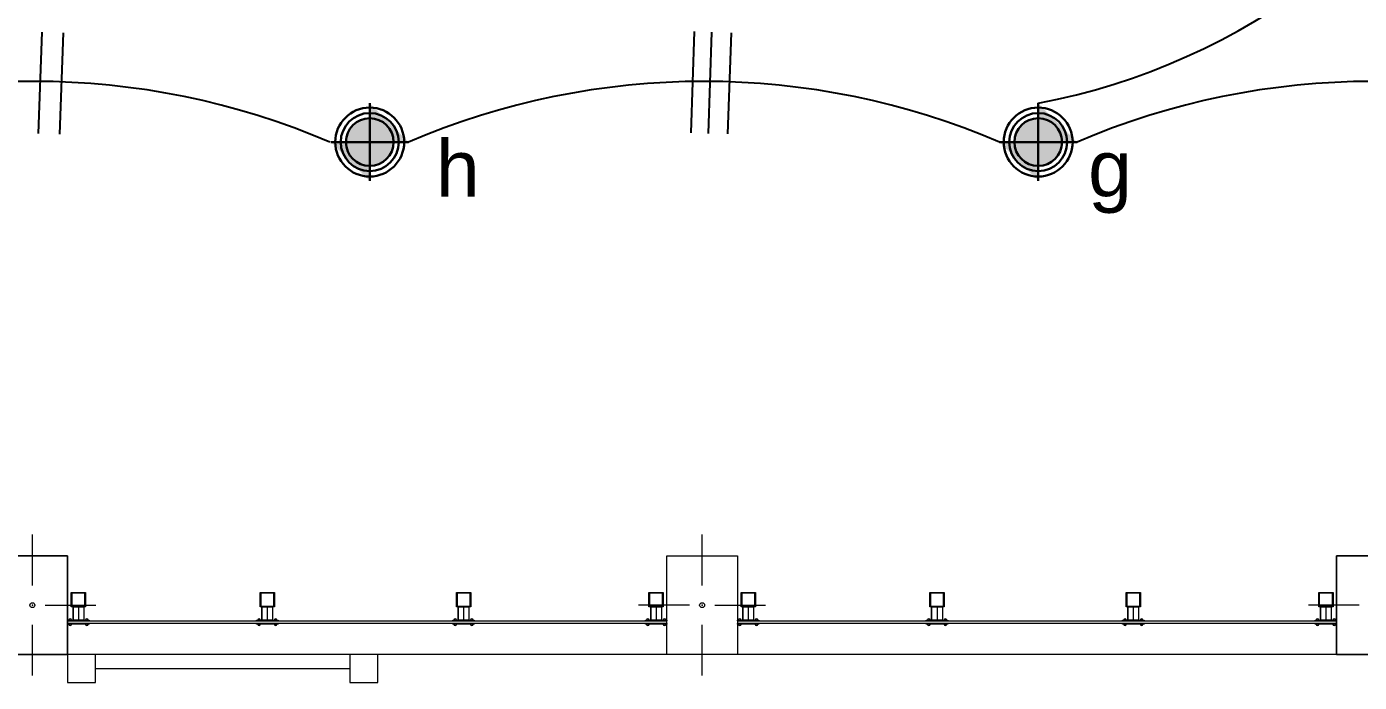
# Model space of a CAD drawing. Header units: metres. Extents: x -17 to 101, y 0 to 79.
# Drawn here: x 16.048 to 20.774, y 19.435 to 21.76 of the extents above; entities that cross this region are included whole.
import ezdxf

# ---------------------------------------------------------------- set-up
doc = ezdxf.new("R2010")
doc.units = ezdxf.units.M
doc.linetypes.add('HIDDEN2', pattern=[0.1875, 0.125, -0.0625])
for name, color, linetype, lineweight in [('ALUMBRADO', 1, 'Continuous', 30), ('Cotas varias El', 253, 'Continuous', 13), ('TOMACORRIENTE', 5, 'HIDDEN2', 30)]:
    doc.layers.add(name, color=color, linetype=linetype, lineweight=lineweight)
doc.styles.get("Standard").update_dxf_attribs({"font": 'arial.ttf'})

# ---------------------------------------------------------------- blocks, each defined once
blk = doc.blocks.new('LED PASILLO')
at = {"layer": 'ALUMBRADO'}
h = blk.add_hatch(color=202, dxfattribs=at)
h.dxf.hatch_style = 1
edge = h.paths.add_edge_path()
edge.add_line((0, 0.1376), (0, -0.1376))
edge.add_line((-0.1376, 0), (0.1376, 0))
edge = h.paths.add_edge_path()
edge.add_line((0, 0), (0, 0.0845))
edge.add_arc((0, 0), 0.0845, 90, 180)
edge.add_line((-0.0845, 0), (0, 0))
edge = h.paths.add_edge_path()
edge.add_line((0.0845, 0), (0, 0))
edge.add_line((0, 0), (0, -0.0845))
edge.add_arc((0, 0), 0.0845, 270, 360)
at = {"layer": 'ALUMBRADO', "color": 202}
for points in [[(0, 0.1376), (0, -0.1376)], [(-0.1376, 0), (0.1376, 0)]]:
    blk.add_lwpolyline(points, dxfattribs=at)
for radius in [0.1222, 0.1028, 0.0845]:
    blk.add_circle((0, 0), radius, dxfattribs=at)

msp = doc.modelspace()

# ---------------------------------------------------------------- linework, layer by layer
at = {"layer": 'ALUMBRADO', "color": 114, "lineweight": 25}
for points in [[(16.0908, 21.3816), (16.1032, 21.7403)], [(18.4044, 21.3838), (18.4168, 21.7425)], [(18.4658, 21.3816), (18.4782, 21.7402)], [(16.1664, 21.3789), (16.1788, 21.7376)], [(18.5349, 21.3796), (18.5473, 21.7383)]]:
    msp.add_lwpolyline(points, dxfattribs=at)
at = {"layer": 'ALUMBRADO', "lineweight": 25}
for centre, radius, start, end in [((19.1946, 23.8128), 2.366, 280.7389, 27.1625), ((16.0752, 18.905), 2.6607, 66.8092, 113.1903), ((18.4502, 18.905), 2.6607, 66.8092, 113.1903), ((20.8208, 18.905), 2.6607, 66.8092, 113.1903)]:
    msp.add_arc(centre, radius, start, end, dxfattribs=at)
at = {"layer": 'Cotas varias El', "linetype": 'Continuous'}
for p, q in [((16.0686, 19.7789), (16.0686, 19.9589)), ((18.4436, 19.7789), (18.4436, 19.9589)), ((16.1136, 19.7089), (16.2936, 19.7089)), ((18.3986, 19.7089), (18.2186, 19.7089)), ((18.4886, 19.7089), (18.6686, 19.7089)), ((20.7736, 19.7089), (20.5936, 19.7089)), ((16.0686, 19.4589), (16.0686, 19.6389)), ((18.4436, 19.4589), (18.4436, 19.6389)), ((16.1936, 19.5341), (16.1936, 19.4352)), ((16.2925, 19.5341), (16.1936, 19.5341)), ((16.2925, 19.4352), (16.2925, 19.5341)), ((17.1947, 19.5341), (17.1947, 19.4352)), ((17.2936, 19.5341), (17.1947, 19.5341)), ((17.2936, 19.4352), (17.2936, 19.5341)), ((16.1936, 19.4352), (16.2925, 19.4352)), ((17.1947, 19.4352), (17.2936, 19.4352))]:
    msp.add_line(p, q, dxfattribs=at)
at = {"layer": 'Cotas varias El'}
for p, q in [((16.2131, 19.7026), (16.2512, 19.7026)), ((16.2131, 19.6559), (16.2131, 19.7026)), ((16.2131, 19.7026), (16.2131, 19.6559)), ((16.2131, 19.7026), (16.2512, 19.7026)), ((16.2131, 19.6559), (16.2131, 19.7026)), ((16.2131, 19.7026), (16.2131, 19.6559)), ((16.2321, 19.7026), (16.2321, 19.6559)), ((16.2321, 19.7026), (16.2321, 19.6559)), ((16.2512, 19.7026), (16.2512, 19.6559)), ((16.2512, 19.7026), (16.2512, 19.6559)), ((16.2512, 19.7026), (16.2512, 19.6559)), ((16.2512, 19.7026), (16.2512, 19.6559)), ((16.8826, 19.7026), (16.9207, 19.7026)), ((16.8826, 19.6559), (16.8826, 19.7026)), ((16.8826, 19.7026), (16.8826, 19.6559)), ((16.8826, 19.7026), (16.9207, 19.7026)), ((16.8826, 19.6559), (16.8826, 19.7026)), ((16.8826, 19.7026), (16.8826, 19.6559)), ((16.9016, 19.7026), (16.9016, 19.6559)), ((16.9016, 19.7026), (16.9016, 19.6559)), ((16.9207, 19.7026), (16.9207, 19.6559)), ((16.9207, 19.7026), (16.9207, 19.6559)), ((16.9207, 19.7026), (16.9207, 19.6559)), ((16.9207, 19.7026), (16.9207, 19.6559)), ((17.5786, 19.7026), (17.6167, 19.7026)), ((17.5786, 19.6559), (17.5786, 19.7026)), ((17.5786, 19.7026), (17.5786, 19.6559)), ((17.5786, 19.7026), (17.6167, 19.7026)), ((17.5786, 19.6559), (17.5786, 19.7026)), ((17.5786, 19.7026), (17.5786, 19.6559)), ((17.5976, 19.7026), (17.5976, 19.6559)), ((17.5976, 19.7026), (17.5976, 19.6559)), ((17.6167, 19.7026), (17.6167, 19.6559)), ((17.6167, 19.7026), (17.6167, 19.6559)), ((17.6167, 19.7026), (17.6167, 19.6559)), ((17.6167, 19.7026), (17.6167, 19.6559)), ((18.2615, 19.7026), (18.2996, 19.7026)), ((18.2615, 19.6559), (18.2615, 19.7026)), ((18.2615, 19.7026), (18.2615, 19.6559)), ((18.2615, 19.7026), (18.2996, 19.7026)), ((18.2615, 19.6559), (18.2615, 19.7026)), ((18.2615, 19.7026), (18.2615, 19.6559)), ((18.2805, 19.7026), (18.2805, 19.6559)), ((18.2805, 19.7026), (18.2805, 19.6559)), ((18.2996, 19.7026), (18.2996, 19.6559)), ((18.2996, 19.7026), (18.2996, 19.6559)), ((18.2996, 19.7026), (18.2996, 19.6559)), ((18.2996, 19.7026), (18.2996, 19.6559)), ((18.5881, 19.7026), (18.6262, 19.7026)), ((18.5881, 19.6559), (18.5881, 19.7026)), ((18.5881, 19.7026), (18.5881, 19.6559)), ((18.5881, 19.7026), (18.6262, 19.7026)), ((18.5881, 19.6559), (18.5881, 19.7026)), ((18.5881, 19.7026), (18.5881, 19.6559)), ((18.6071, 19.7026), (18.6071, 19.6559)), ((18.6071, 19.7026), (18.6071, 19.6559)), ((18.6262, 19.7026), (18.6262, 19.6559)), ((18.6262, 19.7026), (18.6262, 19.6559)), ((18.6262, 19.7026), (18.6262, 19.6559)), ((18.6262, 19.7026), (18.6262, 19.6559)), ((19.2576, 19.7026), (19.2957, 19.7026)), ((19.2576, 19.6559), (19.2576, 19.7026)), ((19.2576, 19.7026), (19.2576, 19.6559)), ((19.2576, 19.7026), (19.2957, 19.7026)), ((19.2576, 19.6559), (19.2576, 19.7026)), ((19.2576, 19.7026), (19.2576, 19.6559)), ((19.2766, 19.7026), (19.2766, 19.6559)), ((19.2766, 19.7026), (19.2766, 19.6559)), ((19.2957, 19.7026), (19.2957, 19.6559)), ((19.2957, 19.7026), (19.2957, 19.6559)), ((19.2957, 19.7026), (19.2957, 19.6559)), ((19.2957, 19.7026), (19.2957, 19.6559)), ((19.9536, 19.7026), (19.9917, 19.7026)), ((19.9536, 19.6559), (19.9536, 19.7026)), ((19.9536, 19.7026), (19.9536, 19.6559)), ((19.9536, 19.7026), (19.9917, 19.7026)), ((19.9536, 19.6559), (19.9536, 19.7026)), ((19.9536, 19.7026), (19.9536, 19.6559)), ((19.9726, 19.7026), (19.9726, 19.6559)), ((19.9726, 19.7026), (19.9726, 19.6559)), ((19.9917, 19.7026), (19.9917, 19.6559)), ((19.9917, 19.7026), (19.9917, 19.6559)), ((19.9917, 19.7026), (19.9917, 19.6559)), ((19.9917, 19.7026), (19.9917, 19.6559)), ((20.6365, 19.7026), (20.6746, 19.7026)), ((20.6365, 19.6559), (20.6365, 19.7026)), ((20.6365, 19.7026), (20.6365, 19.6559)), ((20.6365, 19.7026), (20.6746, 19.7026)), ((20.6365, 19.6559), (20.6365, 19.7026)), ((20.6365, 19.7026), (20.6365, 19.6559)), ((20.6555, 19.7026), (20.6555, 19.6559)), ((20.6555, 19.7026), (20.6555, 19.6559)), ((20.6746, 19.7026), (20.6746, 19.6559)), ((20.6746, 19.7026), (20.6746, 19.6559)), ((20.6746, 19.7026), (20.6746, 19.6559)), ((20.6746, 19.7026), (20.6746, 19.6559)), ((16.2508, 19.6559), (16.2127, 19.6559)), ((16.2508, 19.6559), (16.2127, 19.6559)), ((16.9207, 19.6559), (16.8826, 19.6559)), ((16.9207, 19.6559), (16.8826, 19.6559)), ((17.6167, 19.6559), (17.5786, 19.6559)), ((17.6167, 19.6559), (17.5786, 19.6559)), ((18.2996, 19.6559), (18.2615, 19.6559)), ((18.2996, 19.6559), (18.2615, 19.6559)), ((18.6258, 19.6559), (18.5877, 19.6559)), ((18.6258, 19.6559), (18.5877, 19.6559)), ((19.2957, 19.6559), (19.2576, 19.6559)), ((19.2957, 19.6559), (19.2576, 19.6559)), ((19.9917, 19.6559), (19.9536, 19.6559)), ((19.9917, 19.6559), (19.9536, 19.6559)), ((20.6746, 19.6559), (20.6365, 19.6559)), ((20.6746, 19.6559), (20.6365, 19.6559))]:
    msp.add_line(p, q, dxfattribs=at)
msp.add_lwpolyline([(35.2186, 22.8339), (35.2186, 19.5339), (6.4186, 19.5339), (6.4186, 22.8339)], dxfattribs=at)
for points in [[(16.1936, 19.8839), (15.9436, 19.8839), (15.9436, 19.5339), (16.1936, 19.5339)], [(20.9436, 19.8839), (20.6936, 19.8839), (20.6936, 19.5339), (20.9436, 19.5339)], [(16.2575, 19.7026), (16.2552, 19.7026), (16.2067, 19.7026), (16.2067, 19.7049), (16.2067, 19.7511), (16.2067, 19.7534), (16.2575, 19.7534), (16.2575, 19.7511)], [(16.2552, 19.7049), (16.2552, 19.7511), (16.209, 19.7511), (16.209, 19.7049)], [(18.6325, 19.7026), (18.6302, 19.7026), (18.5817, 19.7026), (18.5817, 19.7049), (18.5817, 19.7511), (18.5817, 19.7534), (18.6325, 19.7534), (18.6325, 19.7511)], [(18.6302, 19.7049), (18.6302, 19.7511), (18.584, 19.7511), (18.584, 19.7049)], [(16.1936, 19.6446), (18.3186, 19.6446), (18.3186, 19.6526), (16.1936, 19.6526)], [(18.5686, 19.6446), (20.6936, 19.6446), (20.6936, 19.6526), (18.5686, 19.6526)]]:
    msp.add_lwpolyline(points, close=True, dxfattribs=at)
at = {"layer": 'Cotas varias El', "linetype": 'Continuous'}
for points in [[(16.1936, 19.5339), (15.9436, 19.5339), (15.9436, 19.8839), (16.1936, 19.8839)], [(18.5686, 19.5339), (18.3186, 19.5339), (18.3186, 19.8839), (18.5686, 19.8839)], [(20.9436, 19.5339), (20.6936, 19.5339), (20.6936, 19.8839), (20.9436, 19.8839)]]:
    msp.add_lwpolyline(points, close=True, dxfattribs=at)
at = {"layer": 'Cotas varias El', "flags": 128}
for points in [[(16.927, 19.7026), (16.9247, 19.7026), (16.8762, 19.7026), (16.8762, 19.7049), (16.8762, 19.7511), (16.8762, 19.7534), (16.927, 19.7534), (16.927, 19.7511)], [(16.9247, 19.7049), (16.9247, 19.7511), (16.8785, 19.7511), (16.8785, 19.7049)], [(17.623, 19.7026), (17.6207, 19.7026), (17.5722, 19.7026), (17.5722, 19.7049), (17.5722, 19.7511), (17.5722, 19.7534), (17.623, 19.7534), (17.623, 19.7511)], [(17.6207, 19.7049), (17.6207, 19.7511), (17.5745, 19.7511), (17.5745, 19.7049)], [(18.3059, 19.7026), (18.3036, 19.7026), (18.2551, 19.7026), (18.2551, 19.7049), (18.2551, 19.7511), (18.2551, 19.7534), (18.3059, 19.7534), (18.3059, 19.7511)], [(18.3036, 19.7049), (18.3036, 19.7511), (18.2574, 19.7511), (18.2574, 19.7049)], [(19.302, 19.7026), (19.2997, 19.7026), (19.2512, 19.7026), (19.2512, 19.7049), (19.2512, 19.7511), (19.2512, 19.7534), (19.302, 19.7534), (19.302, 19.7511)], [(19.2997, 19.7049), (19.2997, 19.7511), (19.2535, 19.7511), (19.2535, 19.7049)], [(19.998, 19.7026), (19.9957, 19.7026), (19.9472, 19.7026), (19.9472, 19.7049), (19.9472, 19.7511), (19.9472, 19.7534), (19.998, 19.7534), (19.998, 19.7511)], [(19.9957, 19.7049), (19.9957, 19.7511), (19.9495, 19.7511), (19.9495, 19.7049)], [(20.6809, 19.7026), (20.6786, 19.7026), (20.6301, 19.7026), (20.6301, 19.7049), (20.6301, 19.7511), (20.6301, 19.7534), (20.6809, 19.7534), (20.6809, 19.7511)], [(20.6786, 19.7049), (20.6786, 19.7511), (20.6324, 19.7511), (20.6324, 19.7049)], [(16.2698, 19.6536), (16.219, 19.6536), (16.1936, 19.6536), (16.1936, 19.6559), (16.219, 19.6559), (16.2698, 19.6559)], [(16.2698, 19.6536), (16.1936, 19.6536), (16.1936, 19.6559), (16.2698, 19.6559)], [(16.2698, 19.6413), (16.1936, 19.6413), (16.1936, 19.6436), (16.2698, 19.6436)], [(16.2698, 19.6413), (16.1936, 19.6413), (16.1936, 19.6436), (16.2698, 19.6436)], [(16.9397, 19.6536), (16.8889, 19.6536), (16.8635, 19.6536), (16.8635, 19.6559), (16.8889, 19.6559), (16.9397, 19.6559)], [(16.9397, 19.6536), (16.8635, 19.6536), (16.8635, 19.6559), (16.9397, 19.6559)], [(16.9397, 19.6413), (16.8635, 19.6413), (16.8635, 19.6436), (16.9397, 19.6436)], [(16.9397, 19.6413), (16.8635, 19.6413), (16.8635, 19.6436), (16.9397, 19.6436)], [(17.6357, 19.6536), (17.5849, 19.6536), (17.5595, 19.6536), (17.5595, 19.6559), (17.5849, 19.6559), (17.6357, 19.6559)], [(17.6357, 19.6536), (17.5595, 19.6536), (17.5595, 19.6559), (17.6357, 19.6559)], [(17.6357, 19.6413), (17.5595, 19.6413), (17.5595, 19.6436), (17.6357, 19.6436)], [(17.6357, 19.6413), (17.5595, 19.6413), (17.5595, 19.6436), (17.6357, 19.6436)], [(18.3186, 19.6536), (18.2678, 19.6536), (18.2424, 19.6536), (18.2424, 19.6559), (18.2678, 19.6559), (18.3186, 19.6559)], [(18.3186, 19.6536), (18.2424, 19.6536), (18.2424, 19.6559), (18.3186, 19.6559)], [(18.3186, 19.6413), (18.2424, 19.6413), (18.2424, 19.6436), (18.3186, 19.6436)], [(18.3186, 19.6413), (18.2424, 19.6413), (18.2424, 19.6436), (18.3186, 19.6436)], [(18.6448, 19.6536), (18.594, 19.6536), (18.5686, 19.6536), (18.5686, 19.6559), (18.594, 19.6559), (18.6448, 19.6559)], [(18.6448, 19.6536), (18.5686, 19.6536), (18.5686, 19.6559), (18.6448, 19.6559)], [(18.6448, 19.6413), (18.5686, 19.6413), (18.5686, 19.6436), (18.6448, 19.6436)], [(18.6448, 19.6413), (18.5686, 19.6413), (18.5686, 19.6436), (18.6448, 19.6436)], [(19.3147, 19.6536), (19.2639, 19.6536), (19.2385, 19.6536), (19.2385, 19.6559), (19.2639, 19.6559), (19.3147, 19.6559)], [(19.3147, 19.6536), (19.2385, 19.6536), (19.2385, 19.6559), (19.3147, 19.6559)], [(19.3147, 19.6413), (19.2385, 19.6413), (19.2385, 19.6436), (19.3147, 19.6436)], [(19.3147, 19.6413), (19.2385, 19.6413), (19.2385, 19.6436), (19.3147, 19.6436)], [(20.0107, 19.6536), (19.9599, 19.6536), (19.9345, 19.6536), (19.9345, 19.6559), (19.9599, 19.6559), (20.0107, 19.6559)], [(20.0107, 19.6536), (19.9345, 19.6536), (19.9345, 19.6559), (20.0107, 19.6559)], [(20.0107, 19.6413), (19.9345, 19.6413), (19.9345, 19.6436), (20.0107, 19.6436)], [(20.0107, 19.6413), (19.9345, 19.6413), (19.9345, 19.6436), (20.0107, 19.6436)], [(20.6936, 19.6536), (20.6428, 19.6536), (20.6174, 19.6536), (20.6174, 19.6559), (20.6428, 19.6559), (20.6936, 19.6559)], [(20.6936, 19.6536), (20.6174, 19.6536), (20.6174, 19.6559), (20.6936, 19.6559)], [(20.6936, 19.6413), (20.6174, 19.6413), (20.6174, 19.6436), (20.6936, 19.6436)], [(20.6936, 19.6413), (20.6174, 19.6413), (20.6174, 19.6436), (20.6936, 19.6436)]]:
    msp.add_lwpolyline(points, close=True, dxfattribs=at)
at = {"layer": 'Cotas varias El', "linetype": 'Continuous', "flags": 128}
for points in [[(17.1946, 19.5341), (16.2925, 19.5341)], [(16.2925, 19.4846), (17.1946, 19.4846)]]:
    msp.add_lwpolyline(points, dxfattribs=at)
at = {"layer": 'Cotas varias El', "linetype": 'Continuous'}
for centre in [(16.0686, 19.7089), (18.4436, 19.7089)]:
    msp.add_circle(centre, 0.00871, dxfattribs=at)
at = {"layer": 'Cotas varias El'}
for centre, start, end in [((16.2024, 19.6559), 0, 180), ((16.2614, 19.6559), 0, 180), ((16.8723, 19.6559), 0, 180), ((16.9313, 19.6559), 0, 180), ((17.5683, 19.6559), 0, 180), ((17.6273, 19.6559), 0, 180), ((18.2512, 19.6559), 0, 180), ((18.3102, 19.6559), 0, 180), ((18.5774, 19.6559), 0, 180), ((18.6364, 19.6559), 0, 180), ((19.2473, 19.6559), 0, 180), ((19.3063, 19.6559), 0, 180), ((19.9433, 19.6559), 0, 180), ((20.0023, 19.6559), 0, 180), ((20.6262, 19.6559), 0, 180), ((20.6852, 19.6559), 0, 180), ((16.2024, 19.6413), 180, 0), ((16.2614, 19.6413), 180, 0), ((16.8723, 19.6413), 180, 0), ((16.9313, 19.6413), 180, 0), ((17.5683, 19.6413), 180, 0), ((17.6273, 19.6413), 180, 0), ((18.2512, 19.6413), 180, 0), ((18.3102, 19.6413), 180, 0), ((18.5774, 19.6413), 180, 0), ((18.6364, 19.6413), 180, 0), ((19.2473, 19.6413), 180, 0), ((19.3063, 19.6413), 180, 0), ((19.9433, 19.6413), 180, 0), ((20.0023, 19.6413), 180, 0), ((20.6262, 19.6413), 180, 0), ((20.6852, 19.6413), 180, 0)]:
    msp.add_arc(centre, 0.00476, start, end, dxfattribs=at)
at = {"layer": 'Cotas varias El', "linetype": 'Continuous'}
for p in [(16.0686, 19.7089), (18.4436, 19.7089)]:
    msp.add_point(p, dxfattribs=at)

# ---------------------------------------------------------------- block references
at = {"layer": 'TOMACORRIENTE', "lineweight": 25}
for p in [(17.2649, 21.3507), (19.6355, 21.3507)]:
    msp.add_blockref('LED PASILLO', p, dxfattribs=at)

# ---------------------------------------------------------------- texts
at = {"layer": 'ALUMBRADO', "color": 102, "lineweight": 25}
for s, p in [('h', (17.4995, 21.1574, 6632.0928)), ('g', (19.8125, 21.1574, 6632.0928))]:
    msp.add_text(s, height=0.2, rotation=0.0215, dxfattribs=at).set_placement(p)

doc.saveas('drawing.dxf')
